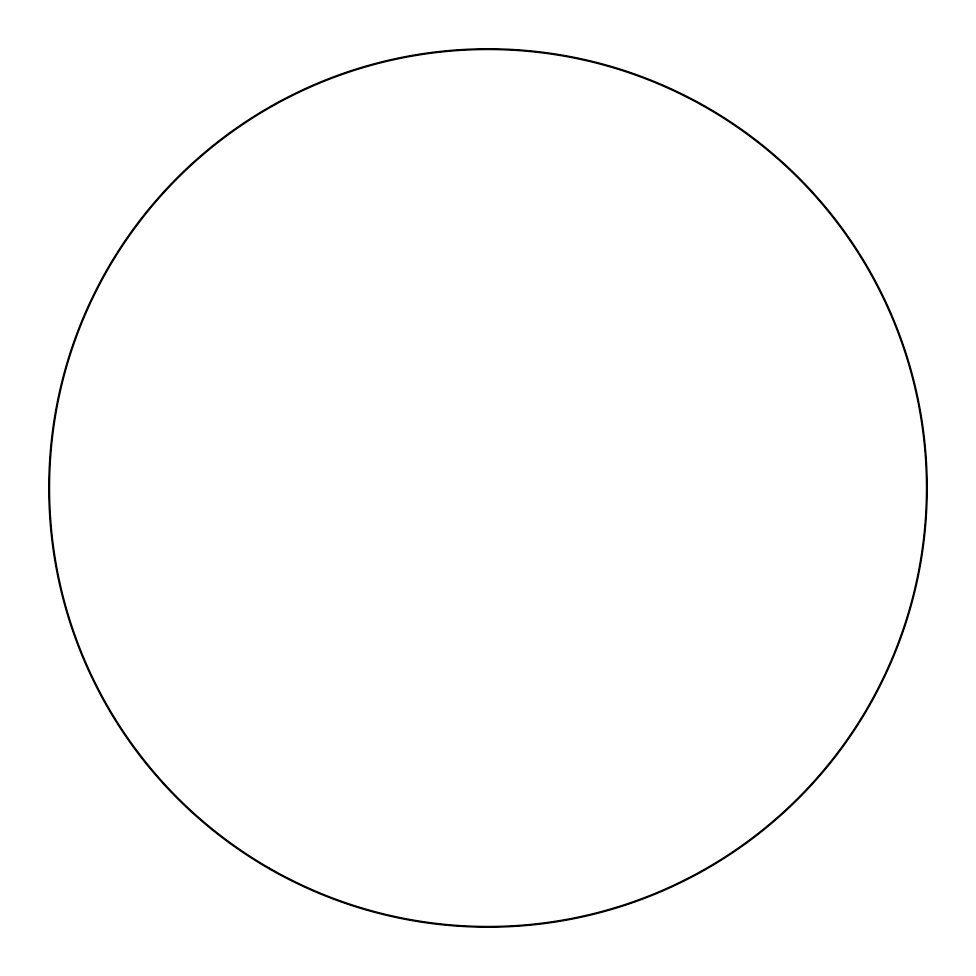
<?xml version="1.0" encoding="UTF-8"?>
<svg xmlns="http://www.w3.org/2000/svg" width="976" height="976" viewBox="0 0 976 976"><rect width="100%" height="100%" fill="white"/><g stroke="black" fill="none" stroke-linecap="round" stroke-linejoin="round"><path stroke-width="1.46" d="M256.566 861.271A439.2 439.2 0 0 0 926.98 501.798A439.2 439.2 0 0 0 280.454 100.931A439.2 439.2 0 0 0 256.566 861.271M268.754 867.749A438.505 438.505 0 0 0 926.505 488A438.505 438.505 0 0 0 268.754 108.251A438.505 438.505 0 0 0 268.754 867.749"/></g></svg>
